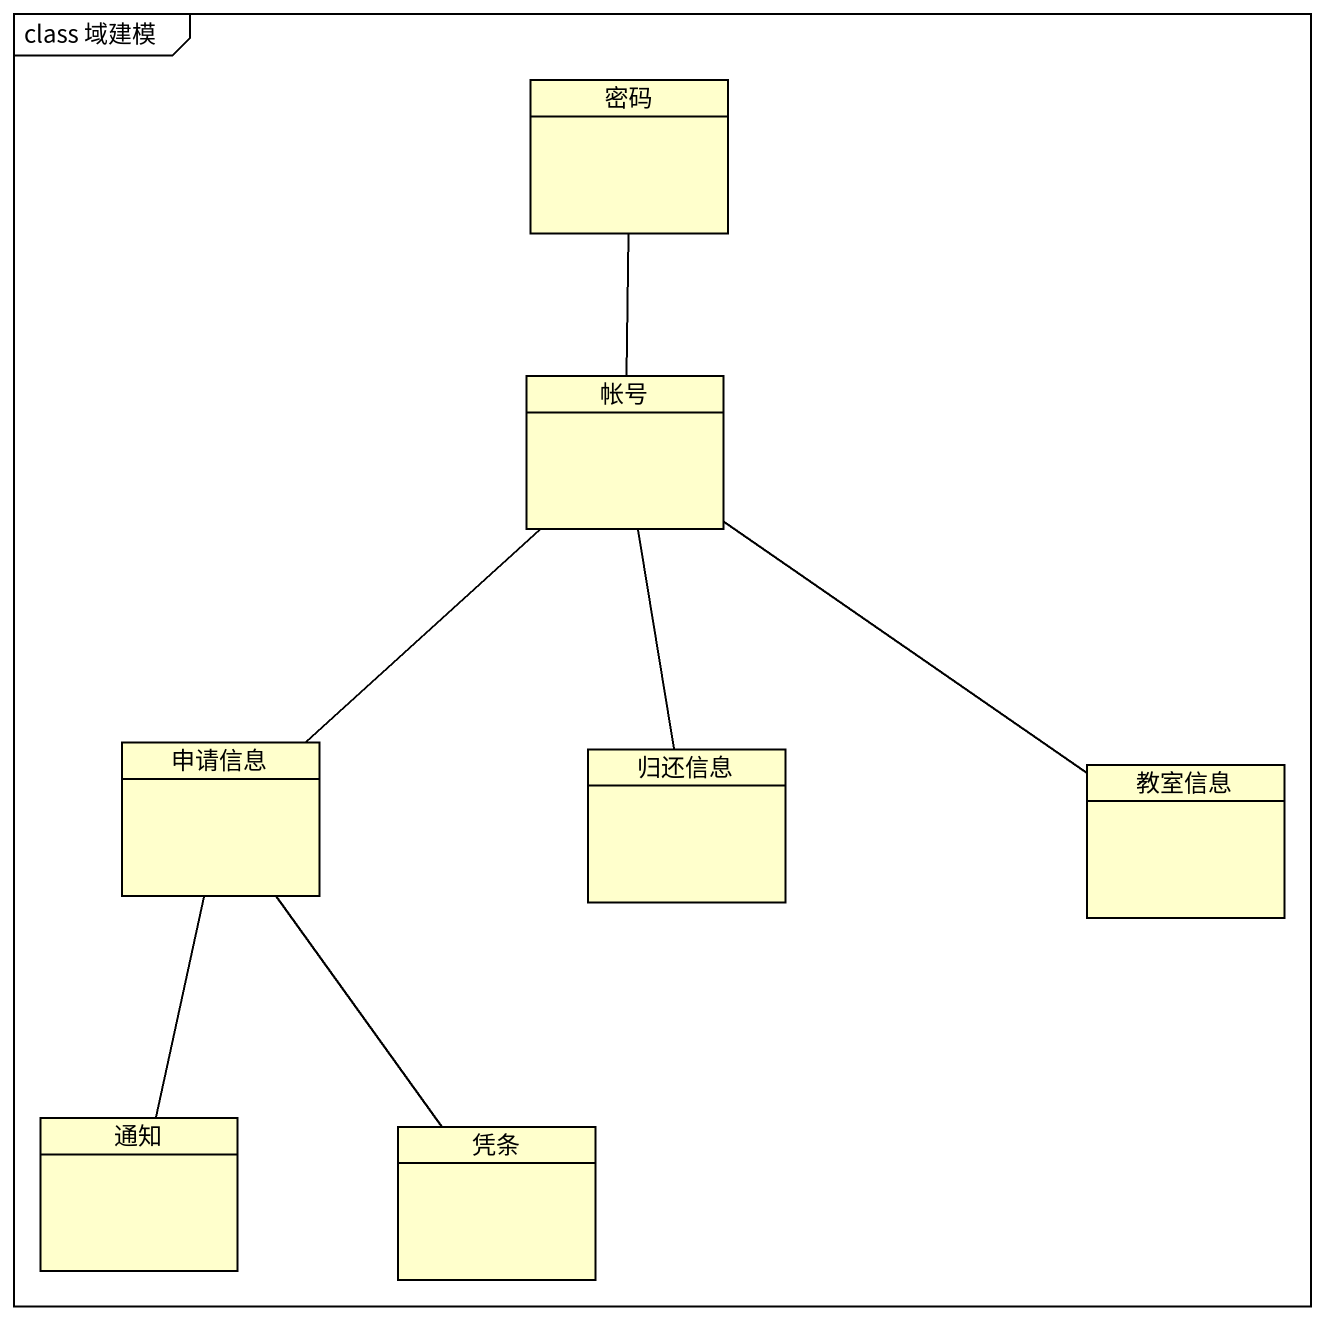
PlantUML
@startuml
mainframe class 域建模
hide circle
hide empty members
class 密码
class 帐号
class 申请信息
class 归还信息
class 教室信息
class 通知
class 凭条
密码 -- 帐号
帐号 -- 申请信息
帐号 -- 归还信息
帐号 -- 教室信息
申请信息 -- 通知
申请信息 -- 凭条
@enduml
